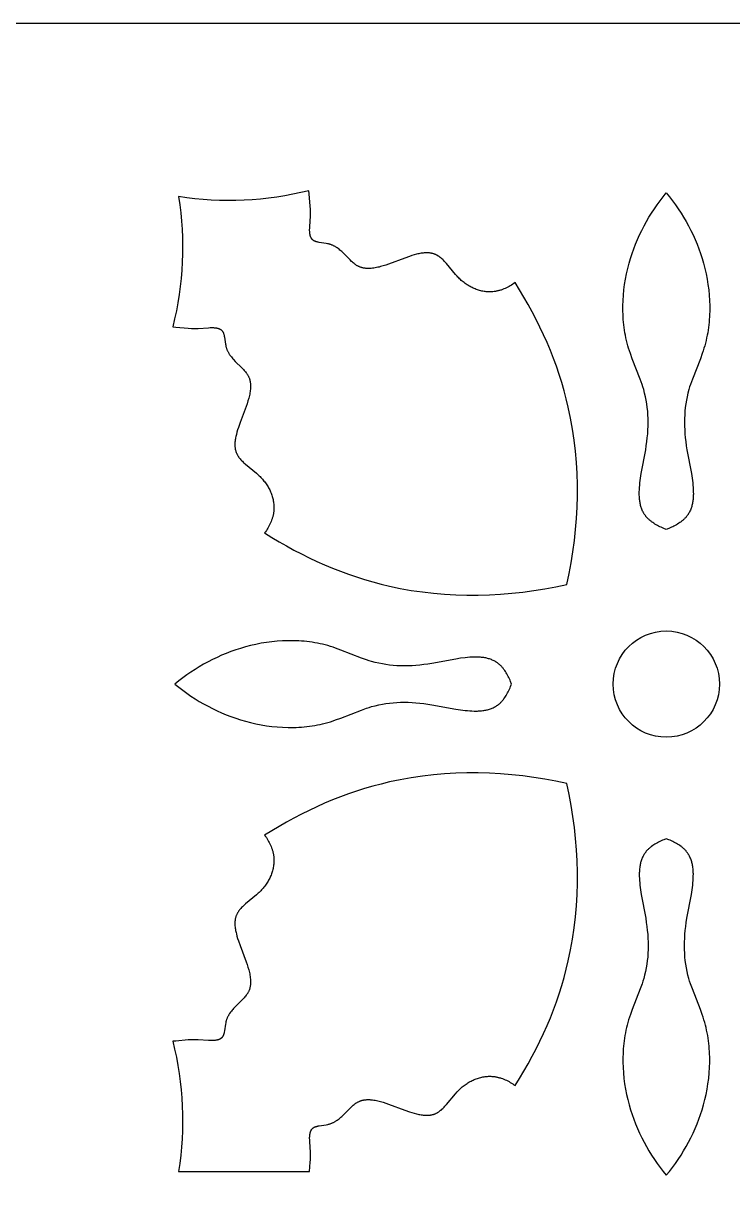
# Model space of a CAD drawing. Extents: x 198 to 1143, y 157 to 1987.
# Drawn here: x 908.8 to 1035.9, y 1776.6 to 1987.4 of the extents above; entities that cross this region are included whole.
import ezdxf

# ---------------------------------------------------------------- set-up
doc = ezdxf.new("R2010")
doc.units = 0
doc.layers.get('0').update_dxf_attribs({"linetype": 'CONTINUOUS'})

msp = doc.modelspace()

# ---------------------------------------------------------------- linework, layer by layer
for points in [[(197.57, 156.9), (1142.56, 156.9), (1142.56, 1987.4), (197.57, 1987.4)], [(1024.04, 1896.63), (1023.58, 1896.81), (1023.35, 1896.91), (1023.12, 1897.01), (1022.89, 1897.12), (1022.67, 1897.23), (1022.45, 1897.35), (1022.23, 1897.47), (1022.01, 1897.6), (1021.8, 1897.73), (1021.6, 1897.87), (1021.4, 1898.01), (1021.3, 1898.09), (1021.21, 1898.16), (1021.12, 1898.24), (1021.03, 1898.31), (1020.94, 1898.39), (1020.85, 1898.47), (1020.77, 1898.55), (1020.69, 1898.64), (1020.63, 1898.7), (1020.57, 1898.77), (1020.51, 1898.83), (1020.45, 1898.9), (1020.39, 1898.97), (1020.34, 1899.04), (1020.29, 1899.11), (1020.24, 1899.18), (1020.19, 1899.26), (1020.14, 1899.33), (1020.09, 1899.4), (1020.04, 1899.48), (1020, 1899.55), (1019.96, 1899.63), (1019.87, 1899.78), (1019.8, 1899.94), (1019.73, 1900.1), (1019.66, 1900.26), (1019.6, 1900.42), (1019.54, 1900.59), (1019.49, 1900.76), (1019.44, 1900.93), (1019.4, 1901.1), (1019.36, 1901.28), (1019.33, 1901.46), (1019.3, 1901.64), (1019.27, 1901.82), (1019.25, 1902.01), (1019.23, 1902.19), (1019.22, 1902.38), (1019.21, 1902.57), (1019.2, 1902.76), (1019.2, 1902.96), (1019.2, 1903.35), (1019.21, 1903.75), (1019.23, 1904.15), (1019.27, 1904.56), (1019.31, 1904.97), (1019.42, 1905.81), (1019.56, 1906.65), (1020.34, 1910.92), (1020.45, 1911.65), (1020.55, 1912.38), (1020.63, 1913.09), (1020.7, 1913.79), (1020.74, 1914.49), (1020.77, 1915.18), (1020.78, 1915.86), (1020.77, 1916.53), (1020.75, 1917.2), (1020.7, 1917.86), (1020.63, 1918.51), (1020.55, 1919.16), (1020.44, 1919.81), (1020.31, 1920.45), (1020.16, 1921.09), (1019.99, 1921.73), (1019.85, 1922.19), (1019.7, 1922.65), (1019.38, 1923.57), (1017.94, 1927.25), (1017.6, 1928.19), (1017.44, 1928.66), (1017.29, 1929.13), (1017.16, 1929.59), (1017.03, 1930.06), (1016.92, 1930.52), (1016.81, 1930.99), (1016.71, 1931.46), (1016.63, 1931.93), (1016.55, 1932.41), (1016.48, 1932.88), (1016.42, 1933.36), (1016.37, 1933.84), (1016.33, 1934.32), (1016.3, 1934.8), (1016.28, 1935.28), (1016.26, 1935.76), (1016.26, 1936.25), (1016.26, 1936.73), (1016.29, 1937.7), (1016.35, 1938.66), (1016.45, 1939.63), (1016.57, 1940.59), (1016.73, 1941.55), (1016.92, 1942.5), (1017.13, 1943.45), (1017.38, 1944.38), (1017.63, 1945.25), (1017.91, 1946.11), (1018.21, 1946.97), (1018.53, 1947.81), (1018.88, 1948.64), (1019.25, 1949.46), (1019.64, 1950.28), (1020.05, 1951.08), (1020.48, 1951.86), (1020.93, 1952.64), (1021.41, 1953.4), (1021.9, 1954.15), (1022.41, 1954.89), (1022.93, 1955.61), (1023.48, 1956.32), (1024.04, 1957.02), (1024.6, 1956.32), (1025.15, 1955.61), (1025.68, 1954.89), (1026.19, 1954.15), (1026.68, 1953.4), (1027.15, 1952.64), (1027.6, 1951.86), (1028.03, 1951.08), (1028.44, 1950.28), (1028.83, 1949.46), (1029.2, 1948.64), (1029.55, 1947.81), (1029.87, 1946.97), (1030.17, 1946.11), (1030.45, 1945.25), (1030.71, 1944.38), (1030.95, 1943.45), (1031.17, 1942.5), (1031.35, 1941.55), (1031.51, 1940.59), (1031.64, 1939.63), (1031.73, 1938.66), (1031.79, 1937.7), (1031.82, 1936.73), (1031.83, 1936.25), (1031.82, 1935.76), (1031.81, 1935.28), (1031.78, 1934.8), (1031.75, 1934.32), (1031.71, 1933.84), (1031.66, 1933.36), (1031.6, 1932.88), (1031.53, 1932.41), (1031.46, 1931.93), (1031.37, 1931.46), (1031.27, 1930.99), (1031.17, 1930.52), (1031.05, 1930.06), (1030.93, 1929.59), (1030.79, 1929.13), (1030.64, 1928.66), (1030.48, 1928.19), (1030.15, 1927.25), (1028.71, 1923.57), (1028.38, 1922.65), (1028.23, 1922.19), (1028.09, 1921.73), (1027.92, 1921.09), (1027.77, 1920.45), (1027.64, 1919.81), (1027.53, 1919.16), (1027.45, 1918.51), (1027.38, 1917.86), (1027.34, 1917.2), (1027.31, 1916.53), (1027.3, 1915.86), (1027.31, 1915.18), (1027.34, 1914.49), (1027.39, 1913.79), (1027.45, 1913.09), (1027.53, 1912.38), (1027.63, 1911.65), (1027.74, 1910.92), (1028.53, 1906.65), (1028.66, 1905.81), (1028.77, 1904.97), (1028.81, 1904.56), (1028.85, 1904.15), (1028.87, 1903.75), (1028.88, 1903.35), (1028.89, 1902.96), (1028.88, 1902.76), (1028.87, 1902.57), (1028.86, 1902.38), (1028.85, 1902.19), (1028.83, 1902.01), (1028.81, 1901.82), (1028.78, 1901.64), (1028.75, 1901.46), (1028.72, 1901.28), (1028.68, 1901.1), (1028.64, 1900.93), (1028.59, 1900.76), (1028.54, 1900.59), (1028.48, 1900.42), (1028.42, 1900.26), (1028.36, 1900.1), (1028.28, 1899.94), (1028.21, 1899.78), (1028.13, 1899.63), (1028.08, 1899.55), (1028.04, 1899.48), (1027.99, 1899.4), (1027.95, 1899.33), (1027.9, 1899.26), (1027.85, 1899.18), (1027.8, 1899.11), (1027.74, 1899.04), (1027.69, 1898.97), (1027.63, 1898.9), (1027.58, 1898.83), (1027.52, 1898.77), (1027.46, 1898.7), (1027.39, 1898.64), (1027.31, 1898.55), (1027.23, 1898.47), (1027.14, 1898.39), (1027.06, 1898.31), (1026.97, 1898.24), (1026.87, 1898.16), (1026.78, 1898.09), (1026.68, 1898.01), (1026.48, 1897.87), (1026.28, 1897.73), (1026.07, 1897.6), (1025.86, 1897.47), (1025.64, 1897.35), (1025.41, 1897.23), (1025.19, 1897.12), (1024.96, 1897.01), (1024.73, 1896.91), (1024.5, 1896.81)], [(996.3, 1868.89), (996.12, 1869.35), (996.02, 1869.58), (995.92, 1869.81), (995.81, 1870.04), (995.7, 1870.26), (995.58, 1870.48), (995.46, 1870.7), (995.33, 1870.92), (995.2, 1871.13), (995.06, 1871.33), (994.92, 1871.53), (994.85, 1871.63), (994.77, 1871.72), (994.69, 1871.81), (994.62, 1871.9), (994.54, 1871.99), (994.46, 1872.08), (994.38, 1872.16), (994.3, 1872.24), (994.23, 1872.3), (994.16, 1872.36), (994.1, 1872.42), (994.03, 1872.48), (993.96, 1872.54), (993.89, 1872.59), (993.82, 1872.64), (993.75, 1872.7), (993.67, 1872.75), (993.6, 1872.79), (993.53, 1872.84), (993.45, 1872.89), (993.38, 1872.93), (993.3, 1872.97), (993.15, 1873.06), (992.99, 1873.13), (992.83, 1873.2), (992.67, 1873.27), (992.51, 1873.33), (992.34, 1873.39), (992.17, 1873.44), (992, 1873.49), (991.83, 1873.53), (991.65, 1873.57), (991.47, 1873.6), (991.29, 1873.63), (991.11, 1873.66), (990.92, 1873.68), (990.74, 1873.7), (990.55, 1873.71), (990.36, 1873.72), (990.17, 1873.73), (989.97, 1873.73), (989.58, 1873.73), (989.18, 1873.72), (988.78, 1873.7), (988.37, 1873.66), (987.96, 1873.62), (987.12, 1873.51), (986.28, 1873.37), (982.01, 1872.59), (981.28, 1872.48), (980.56, 1872.38), (979.84, 1872.3), (979.14, 1872.24), (978.44, 1872.19), (977.76, 1872.16), (977.07, 1872.15), (976.4, 1872.16), (975.73, 1872.18), (975.07, 1872.23), (974.42, 1872.3), (973.77, 1872.38), (973.12, 1872.49), (972.48, 1872.62), (971.84, 1872.77), (971.2, 1872.94), (970.74, 1873.08), (970.28, 1873.23), (969.36, 1873.55), (965.68, 1874.99), (964.74, 1875.33), (964.27, 1875.49), (963.8, 1875.64), (963.34, 1875.78), (962.87, 1875.9), (962.41, 1876.02), (961.94, 1876.12), (961.47, 1876.22), (961, 1876.3), (960.52, 1876.38), (960.05, 1876.45), (959.57, 1876.51), (959.09, 1876.56), (958.61, 1876.6), (958.13, 1876.63), (957.65, 1876.65), (957.17, 1876.67), (956.68, 1876.67), (956.2, 1876.67), (955.23, 1876.64), (954.27, 1876.58), (953.3, 1876.48), (952.34, 1876.36), (951.38, 1876.2), (950.43, 1876.01), (949.49, 1875.8), (948.55, 1875.55), (947.68, 1875.3), (946.82, 1875.02), (945.96, 1874.72), (945.12, 1874.4), (944.29, 1874.05), (943.47, 1873.68), (942.66, 1873.29), (941.85, 1872.88), (941.07, 1872.45), (940.29, 1872), (939.53, 1871.52), (938.78, 1871.03), (938.04, 1870.52), (937.32, 1870), (936.61, 1869.45), (935.91, 1868.89), (936.61, 1868.33), (937.32, 1867.78), (938.04, 1867.25), (938.78, 1866.74), (939.53, 1866.25), (940.29, 1865.78), (941.07, 1865.33), (941.85, 1864.9), (942.66, 1864.49), (943.47, 1864.1), (944.29, 1863.73), (945.12, 1863.38), (945.96, 1863.06), (946.82, 1862.76), (947.68, 1862.48), (948.55, 1862.23), (949.49, 1861.98), (950.43, 1861.76), (951.38, 1861.58), (952.34, 1861.42), (953.3, 1861.29), (954.27, 1861.2), (955.23, 1861.14), (956.2, 1861.11), (956.68, 1861.1), (957.17, 1861.11), (957.65, 1861.12), (958.13, 1861.15), (958.61, 1861.18), (959.09, 1861.22), (959.57, 1861.27), (960.05, 1861.33), (960.52, 1861.4), (961, 1861.48), (961.47, 1861.56), (961.94, 1861.66), (962.41, 1861.76), (962.87, 1861.88), (963.34, 1862), (963.8, 1862.14), (964.27, 1862.29), (964.74, 1862.45), (965.68, 1862.78), (969.36, 1864.23), (970.28, 1864.55), (970.74, 1864.7), (971.2, 1864.84), (971.84, 1865.01), (972.48, 1865.16), (973.12, 1865.29), (973.77, 1865.4), (974.42, 1865.48), (975.07, 1865.55), (975.73, 1865.59), (976.4, 1865.62), (977.07, 1865.63), (977.76, 1865.62), (978.44, 1865.59), (979.14, 1865.54), (979.84, 1865.48), (980.56, 1865.4), (981.28, 1865.3), (982.01, 1865.19), (986.28, 1864.4), (987.12, 1864.27), (987.96, 1864.16), (988.37, 1864.12), (988.78, 1864.08), (989.18, 1864.06), (989.58, 1864.05), (989.97, 1864.04), (990.17, 1864.05), (990.36, 1864.06), (990.55, 1864.07), (990.74, 1864.08), (990.92, 1864.1), (991.11, 1864.12), (991.29, 1864.15), (991.47, 1864.18), (991.65, 1864.21), (991.83, 1864.25), (992, 1864.29), (992.17, 1864.34), (992.34, 1864.39), (992.51, 1864.45), (992.67, 1864.51), (992.83, 1864.57), (992.99, 1864.65), (993.15, 1864.72), (993.3, 1864.8), (993.38, 1864.85), (993.45, 1864.89), (993.53, 1864.94), (993.6, 1864.98), (993.67, 1865.03), (993.75, 1865.08), (993.82, 1865.13), (993.89, 1865.19), (993.96, 1865.24), (994.03, 1865.3), (994.1, 1865.36), (994.16, 1865.41), (994.23, 1865.47), (994.3, 1865.54), (994.38, 1865.62), (994.46, 1865.7), (994.54, 1865.79), (994.62, 1865.87), (994.69, 1865.97), (994.77, 1866.06), (994.85, 1866.15), (994.92, 1866.25), (995.06, 1866.45), (995.2, 1866.65), (995.33, 1866.86), (995.46, 1867.07), (995.58, 1867.29), (995.7, 1867.52), (995.81, 1867.74), (995.92, 1867.97), (996.02, 1868.2), (996.12, 1868.43)], [(1024.04, 1841.15), (1023.58, 1840.97), (1023.35, 1840.87), (1023.12, 1840.77), (1022.89, 1840.66), (1022.67, 1840.55), (1022.45, 1840.43), (1022.23, 1840.31), (1022.01, 1840.18), (1021.8, 1840.05), (1021.6, 1839.91), (1021.4, 1839.77), (1021.3, 1839.69), (1021.21, 1839.62), (1021.12, 1839.54), (1021.03, 1839.47), (1020.94, 1839.39), (1020.85, 1839.31), (1020.77, 1839.23), (1020.69, 1839.14), (1020.63, 1839.08), (1020.57, 1839.01), (1020.51, 1838.94), (1020.45, 1838.88), (1020.39, 1838.81), (1020.34, 1838.74), (1020.29, 1838.67), (1020.24, 1838.59), (1020.19, 1838.52), (1020.14, 1838.45), (1020.09, 1838.38), (1020.04, 1838.3), (1020, 1838.23), (1019.96, 1838.15), (1019.87, 1838), (1019.8, 1837.84), (1019.73, 1837.68), (1019.66, 1837.52), (1019.6, 1837.36), (1019.54, 1837.19), (1019.49, 1837.02), (1019.44, 1836.85), (1019.4, 1836.67), (1019.36, 1836.5), (1019.33, 1836.32), (1019.3, 1836.14), (1019.27, 1835.96), (1019.25, 1835.77), (1019.23, 1835.59), (1019.22, 1835.4), (1019.21, 1835.21), (1019.2, 1835.02), (1019.2, 1834.82), (1019.2, 1834.43), (1019.21, 1834.03), (1019.23, 1833.63), (1019.27, 1833.22), (1019.31, 1832.81), (1019.42, 1831.97), (1019.56, 1831.12), (1020.34, 1826.86), (1020.45, 1826.13), (1020.55, 1825.4), (1020.63, 1824.69), (1020.7, 1823.99), (1020.74, 1823.29), (1020.77, 1822.6), (1020.78, 1821.92), (1020.77, 1821.25), (1020.75, 1820.58), (1020.7, 1819.92), (1020.63, 1819.27), (1020.55, 1818.61), (1020.44, 1817.97), (1020.31, 1817.33), (1020.16, 1816.69), (1019.99, 1816.05), (1019.85, 1815.59), (1019.7, 1815.13), (1019.38, 1814.21), (1017.94, 1810.52), (1017.6, 1809.59), (1017.44, 1809.12), (1017.29, 1808.65), (1017.16, 1808.18), (1017.03, 1807.72), (1016.92, 1807.26), (1016.81, 1806.79), (1016.71, 1806.32), (1016.63, 1805.84), (1016.55, 1805.37), (1016.48, 1804.89), (1016.42, 1804.42), (1016.37, 1803.94), (1016.33, 1803.46), (1016.3, 1802.98), (1016.28, 1802.5), (1016.26, 1802.02), (1016.26, 1801.53), (1016.26, 1801.05), (1016.29, 1800.08), (1016.35, 1799.12), (1016.45, 1798.15), (1016.57, 1797.19), (1016.73, 1796.23), (1016.92, 1795.28), (1017.13, 1794.33), (1017.38, 1793.4), (1017.63, 1792.53), (1017.91, 1791.66), (1018.21, 1790.81), (1018.53, 1789.97), (1018.88, 1789.14), (1019.25, 1788.31), (1019.64, 1787.5), (1020.05, 1786.7), (1020.48, 1785.91), (1020.93, 1785.14), (1021.41, 1784.37), (1021.9, 1783.62), (1022.41, 1782.89), (1022.93, 1782.16), (1023.48, 1781.45), (1024.04, 1780.76), (1024.6, 1781.45), (1025.15, 1782.16), (1025.68, 1782.89), (1026.19, 1783.62), (1026.68, 1784.37), (1027.15, 1785.14), (1027.6, 1785.91), (1028.03, 1786.7), (1028.44, 1787.5), (1028.83, 1788.31), (1029.2, 1789.14), (1029.55, 1789.97), (1029.87, 1790.81), (1030.17, 1791.66), (1030.45, 1792.53), (1030.71, 1793.4), (1030.95, 1794.33), (1031.17, 1795.28), (1031.35, 1796.23), (1031.51, 1797.19), (1031.64, 1798.15), (1031.73, 1799.12), (1031.79, 1800.08), (1031.82, 1801.05), (1031.83, 1801.53), (1031.82, 1802.02), (1031.81, 1802.5), (1031.78, 1802.98), (1031.75, 1803.46), (1031.71, 1803.94), (1031.66, 1804.42), (1031.6, 1804.89), (1031.53, 1805.37), (1031.46, 1805.84), (1031.37, 1806.32), (1031.27, 1806.79), (1031.17, 1807.26), (1031.05, 1807.72), (1030.93, 1808.18), (1030.79, 1808.65), (1030.64, 1809.12), (1030.48, 1809.59), (1030.15, 1810.52), (1028.71, 1814.21), (1028.38, 1815.13), (1028.23, 1815.59), (1028.09, 1816.05), (1027.92, 1816.69), (1027.77, 1817.33), (1027.64, 1817.97), (1027.53, 1818.61), (1027.45, 1819.27), (1027.38, 1819.92), (1027.34, 1820.58), (1027.31, 1821.25), (1027.3, 1821.92), (1027.31, 1822.6), (1027.34, 1823.29), (1027.39, 1823.99), (1027.45, 1824.69), (1027.53, 1825.4), (1027.63, 1826.13), (1027.74, 1826.86), (1028.53, 1831.12), (1028.66, 1831.97), (1028.77, 1832.81), (1028.81, 1833.22), (1028.85, 1833.63), (1028.87, 1834.03), (1028.88, 1834.43), (1028.89, 1834.82), (1028.88, 1835.02), (1028.87, 1835.21), (1028.86, 1835.4), (1028.85, 1835.59), (1028.83, 1835.77), (1028.81, 1835.96), (1028.78, 1836.14), (1028.75, 1836.32), (1028.72, 1836.5), (1028.68, 1836.67), (1028.64, 1836.85), (1028.59, 1837.02), (1028.54, 1837.19), (1028.48, 1837.36), (1028.42, 1837.52), (1028.36, 1837.68), (1028.28, 1837.84), (1028.21, 1838), (1028.13, 1838.15), (1028.08, 1838.23), (1028.04, 1838.3), (1027.99, 1838.38), (1027.95, 1838.45), (1027.9, 1838.52), (1027.85, 1838.59), (1027.8, 1838.67), (1027.74, 1838.74), (1027.69, 1838.81), (1027.63, 1838.88), (1027.58, 1838.94), (1027.52, 1839.01), (1027.46, 1839.08), (1027.39, 1839.14), (1027.31, 1839.23), (1027.23, 1839.31), (1027.14, 1839.39), (1027.06, 1839.47), (1026.97, 1839.54), (1026.87, 1839.62), (1026.78, 1839.69), (1026.68, 1839.77), (1026.48, 1839.91), (1026.28, 1840.05), (1026.07, 1840.18), (1025.86, 1840.31), (1025.64, 1840.43), (1025.41, 1840.55), (1025.19, 1840.66), (1024.96, 1840.77), (1024.73, 1840.87), (1024.5, 1840.97)]]:
    msp.add_lwpolyline(points, close=True)
for points in [[(936.58, 1956.35, -0.099967), (935.53, 1932.97), (936.09, 1932.94), (938.29, 1932.74), (938.86, 1932.71), (939.15, 1932.7), (939.45, 1932.69), (939.76, 1932.69), (940.07, 1932.7), (941.95, 1932.83), (942.25, 1932.85), (942.55, 1932.85), (942.7, 1932.85), (942.84, 1932.84), (942.98, 1932.83), (943.11, 1932.82), (943.25, 1932.8), (943.31, 1932.79), (943.37, 1932.78), (943.44, 1932.77), (943.5, 1932.76), (943.56, 1932.74), (943.62, 1932.73), (943.67, 1932.71), (943.73, 1932.69), (943.79, 1932.67), (943.84, 1932.65), (943.89, 1932.63), (943.94, 1932.6), (943.97, 1932.59), (943.99, 1932.58), (944.02, 1932.56), (944.04, 1932.55), (944.07, 1932.54), (944.09, 1932.52), (944.11, 1932.51), (944.14, 1932.49), (944.16, 1932.48), (944.18, 1932.46), (944.2, 1932.44), (944.22, 1932.43), (944.24, 1932.41), (944.26, 1932.39), (944.28, 1932.37), (944.3, 1932.35), (944.32, 1932.33), (944.34, 1932.31), (944.36, 1932.29), (944.37, 1932.27), (944.4, 1932.24), (944.42, 1932.21), (944.44, 1932.18), (944.47, 1932.14), (944.49, 1932.11), (944.51, 1932.08), (944.53, 1932.04), (944.55, 1932), (944.56, 1931.97), (944.58, 1931.93), (944.6, 1931.89), (944.61, 1931.85), (944.63, 1931.81), (944.64, 1931.77), (944.67, 1931.68), (944.7, 1931.59), (944.72, 1931.5), (944.74, 1931.41), (944.76, 1931.32), (944.8, 1931.13), (944.99, 1929.88), (945.03, 1929.67), (945.05, 1929.57), (945.07, 1929.46), (945.1, 1929.36), (945.13, 1929.26), (945.16, 1929.16), (945.19, 1929.05), (945.23, 1928.95), (945.27, 1928.85), (945.31, 1928.75), (945.36, 1928.66), (945.4, 1928.56), (945.45, 1928.47), (945.5, 1928.37), (945.56, 1928.28), (945.61, 1928.19), (945.67, 1928.1), (945.72, 1928.01), (945.78, 1927.92), (945.91, 1927.75), (946.04, 1927.58), (946.17, 1927.42), (946.31, 1927.26), (946.45, 1927.1), (946.74, 1926.79), (947.94, 1925.61), (948.22, 1925.32), (948.35, 1925.17), (948.48, 1925.02), (948.6, 1924.88), (948.72, 1924.72), (948.77, 1924.65), (948.83, 1924.57), (948.88, 1924.49), (948.93, 1924.42), (948.98, 1924.34), (949.02, 1924.26), (949.07, 1924.18), (949.11, 1924.1), (949.15, 1924), (949.19, 1923.91), (949.23, 1923.81), (949.27, 1923.71), (949.3, 1923.62), (949.33, 1923.52), (949.36, 1923.42), (949.38, 1923.32), (949.4, 1923.21), (949.42, 1923.11), (949.44, 1923.01), (949.45, 1922.9), (949.47, 1922.8), (949.47, 1922.69), (949.48, 1922.58), (949.49, 1922.48), (949.49, 1922.37), (949.49, 1922.26), (949.48, 1922.15), (949.48, 1922.04), (949.47, 1921.92), (949.46, 1921.81), (949.44, 1921.58), (949.41, 1921.36), (949.37, 1921.12), (949.33, 1920.89), (949.28, 1920.65), (949.22, 1920.41), (949.15, 1920.17), (949.01, 1919.69), (948.86, 1919.19), (948.68, 1918.7), (947.6, 1915.81), (947.3, 1914.95), (947.16, 1914.52), (947.04, 1914.1), (946.93, 1913.69), (946.88, 1913.48), (946.84, 1913.28), (946.8, 1913.08), (946.76, 1912.88), (946.73, 1912.68), (946.71, 1912.48), (946.69, 1912.29), (946.68, 1912.1), (946.67, 1911.91), (946.67, 1911.81), (946.68, 1911.72), (946.68, 1911.63), (946.68, 1911.53), (946.69, 1911.44), (946.7, 1911.35), (946.71, 1911.26), (946.72, 1911.17), (946.74, 1911.09), (946.75, 1911), (946.77, 1910.91), (946.79, 1910.83), (946.81, 1910.74), (946.84, 1910.66), (946.86, 1910.57), (946.89, 1910.49), (946.92, 1910.41), (946.96, 1910.33), (946.99, 1910.25), (947.03, 1910.17), (947.07, 1910.09), (947.11, 1910.01), (947.15, 1909.94), (947.2, 1909.86), (947.24, 1909.78), (947.29, 1909.71), (947.34, 1909.64), (947.4, 1909.56), (947.45, 1909.49), (947.51, 1909.42), (947.62, 1909.27), (947.75, 1909.13), (947.88, 1908.99), (948.01, 1908.86), (948.15, 1908.72), (948.29, 1908.59), (948.59, 1908.32), (950.54, 1906.7), (950.86, 1906.41), (951.02, 1906.27), (951.18, 1906.12), (951.33, 1905.96), (951.47, 1905.81), (951.62, 1905.65), (951.76, 1905.49), (951.89, 1905.32), (952.02, 1905.15), (952.15, 1904.98), (952.27, 1904.81), (952.39, 1904.64), (952.5, 1904.46), (952.61, 1904.28), (952.71, 1904.09), (952.81, 1903.91), (952.91, 1903.72), (953, 1903.54), (953.08, 1903.35), (953.16, 1903.15), (953.23, 1902.96), (953.3, 1902.77), (953.36, 1902.57), (953.42, 1902.38), (953.47, 1902.18), (953.52, 1901.98), (953.56, 1901.78), (953.59, 1901.58), (953.62, 1901.38), (953.64, 1901.18), (953.66, 1900.98), (953.67, 1900.78), (953.67, 1900.58), (953.67, 1900.38), (953.66, 1900.18), (953.65, 1899.98), (953.63, 1899.78), (953.61, 1899.66), (953.59, 1899.53), (953.57, 1899.4), (953.54, 1899.28), (953.51, 1899.15), (953.48, 1899.03), (953.45, 1898.9), (953.42, 1898.78), (953.38, 1898.65), (953.34, 1898.53), (953.26, 1898.28), (953.16, 1898.04), (953.06, 1897.8), (952.95, 1897.57), (952.84, 1897.33), (952.71, 1897.1), (952.58, 1896.88), (952.45, 1896.66), (952.31, 1896.44), (952.16, 1896.23), (952.01, 1896.02), (953.3, 1895.21), (954.61, 1894.43), (955.93, 1893.67), (957.27, 1892.93), (958.62, 1892.23), (959.99, 1891.55), (961.37, 1890.9), (962.77, 1890.28), (964.18, 1889.69), (965.6, 1889.12), (967.03, 1888.6), (968.48, 1888.1), (969.94, 1887.64), (971.41, 1887.21), (972.88, 1886.82), (974.37, 1886.46), (976.33, 1886.05), (978.3, 1885.7), (980.29, 1885.41), (982.28, 1885.18), (984.28, 1885.01), (986.29, 1884.89), (988.29, 1884.84), (990.3, 1884.84), (992.31, 1884.89), (994.32, 1885), (996.32, 1885.17), (998.31, 1885.38), (1000.3, 1885.65), (1002.27, 1885.97), (1004.24, 1886.33), (1006.18, 1886.75), (1006.6, 1888.7), (1006.96, 1890.66), (1007.28, 1892.63), (1007.55, 1894.62), (1007.76, 1896.61), (1007.93, 1898.61), (1008.04, 1900.62), (1008.09, 1902.63), (1008.09, 1904.64), (1008.04, 1906.65), (1007.93, 1908.65), (1007.75, 1910.65), (1007.52, 1912.64), (1007.23, 1914.63), (1006.88, 1916.6), (1006.47, 1918.56), (1006.11, 1920.05), (1005.72, 1921.52), (1005.29, 1922.99), (1004.83, 1924.45), (1004.33, 1925.9), (1003.81, 1927.33), (1003.25, 1928.75), (1002.65, 1930.16), (1002.03, 1931.56), (1001.38, 1932.94), (1000.7, 1934.31), (1000, 1935.67), (999.26, 1937), (998.5, 1938.33), (997.72, 1939.63), (996.91, 1940.92), (996.7, 1940.77), (996.49, 1940.62), (996.27, 1940.48), (996.05, 1940.35), (995.83, 1940.22), (995.6, 1940.09), (995.36, 1939.98), (995.13, 1939.87), (994.89, 1939.77), (994.65, 1939.67), (994.4, 1939.59), (994.28, 1939.55), (994.15, 1939.51), (994.03, 1939.48), (993.9, 1939.45), (993.78, 1939.42), (993.65, 1939.39), (993.53, 1939.36), (993.4, 1939.34), (993.27, 1939.32), (993.15, 1939.31), (992.95, 1939.28), (992.75, 1939.27), (992.55, 1939.26), (992.35, 1939.26), (992.15, 1939.26), (991.95, 1939.27), (991.75, 1939.29), (991.55, 1939.31), (991.35, 1939.34), (991.15, 1939.37), (990.95, 1939.41), (990.75, 1939.46), (990.55, 1939.51), (990.36, 1939.57), (990.16, 1939.63), (989.97, 1939.7), (989.78, 1939.77), (989.58, 1939.85), (989.39, 1939.94), (989.21, 1940.02), (989.02, 1940.12), (988.84, 1940.22), (988.65, 1940.32), (988.47, 1940.43), (988.3, 1940.54), (988.12, 1940.66), (987.95, 1940.78), (987.78, 1940.91), (987.61, 1941.04), (987.44, 1941.17), (987.28, 1941.31), (987.12, 1941.46), (986.97, 1941.6), (986.81, 1941.76), (986.66, 1941.91), (986.52, 1942.07), (986.23, 1942.39), (984.61, 1944.34), (984.34, 1944.64), (984.21, 1944.78), (984.07, 1944.92), (983.94, 1945.05), (983.8, 1945.18), (983.66, 1945.31), (983.51, 1945.42), (983.44, 1945.48), (983.37, 1945.53), (983.29, 1945.59), (983.22, 1945.64), (983.15, 1945.69), (983.07, 1945.73), (983, 1945.78), (982.92, 1945.82), (982.84, 1945.86), (982.76, 1945.9), (982.68, 1945.94), (982.6, 1945.97), (982.52, 1946.01), (982.44, 1946.04), (982.36, 1946.07), (982.27, 1946.09), (982.19, 1946.12), (982.1, 1946.14), (982.02, 1946.16), (981.93, 1946.18), (981.84, 1946.19), (981.76, 1946.21), (981.67, 1946.22), (981.58, 1946.23), (981.49, 1946.24), (981.4, 1946.25), (981.3, 1946.25), (981.21, 1946.25), (981.12, 1946.26), (981.02, 1946.26), (980.84, 1946.25), (980.64, 1946.24), (980.45, 1946.22), (980.25, 1946.2), (980.06, 1946.17), (979.85, 1946.13), (979.65, 1946.09), (979.45, 1946.05), (979.24, 1946), (978.83, 1945.89), (978.41, 1945.77), (977.98, 1945.63), (977.12, 1945.33), (974.23, 1944.25), (973.74, 1944.07), (973.24, 1943.92), (972.76, 1943.78), (972.52, 1943.71), (972.28, 1943.66), (972.04, 1943.6), (971.81, 1943.56), (971.58, 1943.52), (971.35, 1943.49), (971.12, 1943.47), (971.01, 1943.46), (970.89, 1943.45), (970.78, 1943.45), (970.67, 1943.44), (970.56, 1943.44), (970.46, 1943.44), (970.35, 1943.45), (970.24, 1943.46), (970.13, 1943.46), (970.03, 1943.48), (969.92, 1943.49), (969.82, 1943.51), (969.72, 1943.53), (969.61, 1943.55), (969.51, 1943.57), (969.41, 1943.6), (969.31, 1943.63), (969.22, 1943.66), (969.12, 1943.7), (969.02, 1943.74), (968.93, 1943.78), (968.83, 1943.82), (968.75, 1943.86), (968.67, 1943.91), (968.59, 1943.95), (968.51, 1944), (968.44, 1944.05), (968.36, 1944.1), (968.28, 1944.16), (968.21, 1944.21), (968.06, 1944.33), (967.91, 1944.45), (967.76, 1944.58), (967.61, 1944.71), (967.32, 1944.99), (966.14, 1946.19), (965.83, 1946.48), (965.67, 1946.62), (965.51, 1946.76), (965.35, 1946.89), (965.18, 1947.02), (965.01, 1947.15), (964.92, 1947.21), (964.83, 1947.26), (964.74, 1947.32), (964.65, 1947.37), (964.56, 1947.43), (964.46, 1947.48), (964.37, 1947.53), (964.27, 1947.57), (964.18, 1947.62), (964.08, 1947.66), (963.98, 1947.7), (963.88, 1947.74), (963.77, 1947.77), (963.67, 1947.8), (963.57, 1947.83), (963.47, 1947.86), (963.36, 1947.88), (963.26, 1947.9), (963.05, 1947.94), (961.8, 1948.13), (961.61, 1948.17), (961.52, 1948.19), (961.43, 1948.21), (961.34, 1948.23), (961.25, 1948.26), (961.16, 1948.29), (961.12, 1948.3), (961.08, 1948.32), (961.04, 1948.33), (961, 1948.35), (960.97, 1948.37), (960.93, 1948.38), (960.89, 1948.4), (960.85, 1948.42), (960.82, 1948.44), (960.79, 1948.46), (960.75, 1948.49), (960.72, 1948.51), (960.69, 1948.53), (960.66, 1948.56), (960.64, 1948.57), (960.62, 1948.59), (960.6, 1948.61), (960.58, 1948.63), (960.56, 1948.65), (960.54, 1948.67), (960.52, 1948.69), (960.51, 1948.71), (960.49, 1948.73), (960.47, 1948.75), (960.46, 1948.77), (960.44, 1948.8), (960.42, 1948.82), (960.41, 1948.84), (960.39, 1948.86), (960.38, 1948.89), (960.37, 1948.91), (960.35, 1948.94), (960.34, 1948.96), (960.33, 1948.99), (960.3, 1949.04), (960.28, 1949.09), (960.26, 1949.14), (960.24, 1949.2), (960.22, 1949.26), (960.2, 1949.31), (960.19, 1949.37), (960.17, 1949.43), (960.16, 1949.49), (960.15, 1949.56), (960.14, 1949.62), (960.13, 1949.69), (960.11, 1949.82), (960.1, 1949.95), (960.09, 1950.09), (960.08, 1950.23), (960.08, 1950.38), (960.09, 1950.68), (960.1, 1950.98), (960.23, 1952.86), (960.24, 1953.17), (960.24, 1953.48), (960.23, 1953.78), (960.22, 1954.07), (960.19, 1954.64), (959.99, 1956.84), (959.96, 1957.4, -0.099967)], [(996.91, 1796.86), (997.72, 1798.15), (998.5, 1799.45), (999.26, 1800.78), (1000, 1802.11), (1000.7, 1803.47), (1001.38, 1804.84), (1002.03, 1806.22), (1002.65, 1807.61), (1003.25, 1809.02), (1003.81, 1810.45), (1004.33, 1811.88), (1004.83, 1813.33), (1005.29, 1814.79), (1005.72, 1816.25), (1006.11, 1817.73), (1006.47, 1819.22), (1006.88, 1821.18), (1007.23, 1823.15), (1007.52, 1825.14), (1007.75, 1827.13), (1007.93, 1829.13), (1008.04, 1831.13), (1008.09, 1833.14), (1008.09, 1835.15), (1008.04, 1837.16), (1007.93, 1839.17), (1007.76, 1841.17), (1007.55, 1843.16), (1007.28, 1845.15), (1006.96, 1847.12), (1006.6, 1849.08), (1006.18, 1851.03), (1004.24, 1851.45), (1002.27, 1851.81), (1000.3, 1852.13), (998.31, 1852.4), (996.32, 1852.61), (994.32, 1852.78), (992.31, 1852.89), (990.3, 1852.94), (988.29, 1852.94), (986.29, 1852.89), (984.28, 1852.77), (982.28, 1852.6), (980.29, 1852.37), (978.3, 1852.08), (976.33, 1851.73), (974.37, 1851.32), (972.88, 1850.96), (971.41, 1850.57), (969.94, 1850.14), (968.48, 1849.68), (967.03, 1849.18), (965.6, 1848.65), (964.18, 1848.09), (962.77, 1847.5), (961.37, 1846.88), (959.99, 1846.23), (958.62, 1845.55), (957.27, 1844.85), (955.93, 1844.11), (954.61, 1843.35), (953.3, 1842.57), (952.01, 1841.76), (952.16, 1841.55), (952.31, 1841.34), (952.45, 1841.12), (952.58, 1840.9), (952.71, 1840.67), (952.84, 1840.45), (952.95, 1840.21), (953.06, 1839.98), (953.16, 1839.74), (953.26, 1839.49), (953.34, 1839.25), (953.38, 1839.13), (953.42, 1839), (953.45, 1838.88), (953.48, 1838.75), (953.51, 1838.63), (953.54, 1838.5), (953.57, 1838.37), (953.59, 1838.25), (953.61, 1838.12), (953.63, 1837.99), (953.65, 1837.8), (953.66, 1837.6), (953.67, 1837.4), (953.67, 1837.2), (953.67, 1837), (953.66, 1836.8), (953.64, 1836.6), (953.62, 1836.4), (953.59, 1836.2), (953.56, 1836), (953.52, 1835.8), (953.47, 1835.6), (953.42, 1835.4), (953.36, 1835.21), (953.3, 1835.01), (953.23, 1834.82), (953.16, 1834.62), (953.08, 1834.43), (953, 1834.24), (952.91, 1834.05), (952.81, 1833.87), (952.71, 1833.68), (952.61, 1833.5), (952.5, 1833.32), (952.39, 1833.14), (952.27, 1832.97), (952.15, 1832.79), (952.02, 1832.62), (951.89, 1832.46), (951.76, 1832.29), (951.62, 1832.13), (951.47, 1831.97), (951.33, 1831.81), (951.18, 1831.66), (951.02, 1831.51), (950.86, 1831.37), (950.54, 1831.08), (948.59, 1829.46), (948.29, 1829.19), (948.15, 1829.06), (948.01, 1828.92), (947.88, 1828.78), (947.75, 1828.64), (947.62, 1828.5), (947.51, 1828.36), (947.45, 1828.29), (947.4, 1828.22), (947.34, 1828.14), (947.29, 1828.07), (947.24, 1827.99), (947.2, 1827.92), (947.15, 1827.84), (947.11, 1827.77), (947.07, 1827.69), (947.03, 1827.61), (946.99, 1827.53), (946.96, 1827.45), (946.92, 1827.37), (946.89, 1827.29), (946.86, 1827.21), (946.84, 1827.12), (946.81, 1827.04), (946.79, 1826.95), (946.77, 1826.87), (946.75, 1826.78), (946.74, 1826.69), (946.72, 1826.6), (946.71, 1826.52), (946.7, 1826.43), (946.69, 1826.33), (946.68, 1826.24), (946.68, 1826.15), (946.68, 1826.06), (946.67, 1825.97), (946.67, 1825.87), (946.68, 1825.68), (946.69, 1825.49), (946.71, 1825.3), (946.73, 1825.1), (946.76, 1824.9), (946.8, 1824.7), (946.84, 1824.5), (946.88, 1824.3), (946.93, 1824.09), (947.04, 1823.68), (947.16, 1823.26), (947.3, 1822.83), (947.6, 1821.97), (948.68, 1819.08), (948.86, 1818.58), (949.01, 1818.09), (949.15, 1817.61), (949.22, 1817.36), (949.28, 1817.13), (949.33, 1816.89), (949.37, 1816.66), (949.41, 1816.42), (949.44, 1816.19), (949.46, 1815.97), (949.47, 1815.85), (949.48, 1815.74), (949.48, 1815.63), (949.49, 1815.52), (949.49, 1815.41), (949.49, 1815.3), (949.48, 1815.2), (949.47, 1815.09), (949.47, 1814.98), (949.45, 1814.88), (949.44, 1814.77), (949.42, 1814.67), (949.4, 1814.57), (949.38, 1814.46), (949.36, 1814.36), (949.33, 1814.26), (949.3, 1814.16), (949.27, 1814.06), (949.23, 1813.97), (949.19, 1813.87), (949.15, 1813.78), (949.11, 1813.68), (949.07, 1813.6), (949.02, 1813.52), (948.98, 1813.44), (948.93, 1813.36), (948.88, 1813.29), (948.83, 1813.21), (948.77, 1813.13), (948.72, 1813.05), (948.6, 1812.9), (948.48, 1812.75), (948.35, 1812.61), (948.22, 1812.46), (947.94, 1812.17), (946.74, 1810.99), (946.45, 1810.68), (946.31, 1810.52), (946.17, 1810.36), (946.04, 1810.19), (945.91, 1810.03), (945.78, 1809.85), (945.72, 1809.77), (945.67, 1809.68), (945.61, 1809.59), (945.56, 1809.5), (945.5, 1809.41), (945.45, 1809.31), (945.4, 1809.22), (945.36, 1809.12), (945.31, 1809.02), (945.27, 1808.93), (945.23, 1808.83), (945.19, 1808.73), (945.16, 1808.62), (945.13, 1808.52), (945.1, 1808.42), (945.07, 1808.32), (945.05, 1808.21), (945.03, 1808.11), (944.99, 1807.9), (944.8, 1806.65), (944.76, 1806.46), (944.74, 1806.37), (944.72, 1806.27), (944.7, 1806.18), (944.67, 1806.1), (944.64, 1806.01), (944.63, 1805.97), (944.61, 1805.93), (944.6, 1805.89), (944.58, 1805.85), (944.56, 1805.81), (944.55, 1805.78), (944.53, 1805.74), (944.51, 1805.7), (944.49, 1805.67), (944.47, 1805.63), (944.44, 1805.6), (944.42, 1805.57), (944.4, 1805.54), (944.37, 1805.51), (944.36, 1805.49), (944.34, 1805.47), (944.32, 1805.45), (944.3, 1805.43), (944.28, 1805.41), (944.26, 1805.39), (944.24, 1805.37), (944.22, 1805.35), (944.2, 1805.34), (944.18, 1805.32), (944.16, 1805.3), (944.14, 1805.29), (944.11, 1805.27), (944.09, 1805.26), (944.07, 1805.24), (944.04, 1805.23), (944.02, 1805.21), (943.99, 1805.2), (943.97, 1805.19), (943.94, 1805.18), (943.89, 1805.15), (943.84, 1805.13), (943.79, 1805.11), (943.73, 1805.09), (943.67, 1805.07), (943.62, 1805.05), (943.56, 1805.04), (943.5, 1805.02), (943.44, 1805.01), (943.37, 1805), (943.31, 1804.99), (943.25, 1804.98), (943.11, 1804.96), (942.98, 1804.95), (942.84, 1804.94), (942.7, 1804.93), (942.55, 1804.93), (942.25, 1804.93), (941.95, 1804.95), (940.07, 1805.08), (939.76, 1805.09), (939.45, 1805.09), (939.15, 1805.08), (938.86, 1805.07), (938.29, 1805.04), (936.09, 1804.84), (935.53, 1804.8, -0.099967), (936.58, 1781.43), (960.03, 1781.43), (960.19, 1783.1), (960.22, 1783.54), (960.23, 1783.98), (960.24, 1784.44), (960.24, 1784.68), (960.23, 1784.92), (960.1, 1786.79), (960.09, 1787.1), (960.08, 1787.4), (960.08, 1787.54), (960.09, 1787.69), (960.1, 1787.83), (960.11, 1787.96), (960.13, 1788.09), (960.14, 1788.16), (960.15, 1788.22), (960.16, 1788.28), (960.17, 1788.35), (960.19, 1788.41), (960.2, 1788.46), (960.22, 1788.52), (960.24, 1788.58), (960.26, 1788.63), (960.28, 1788.69), (960.3, 1788.74), (960.33, 1788.79), (960.34, 1788.82), (960.35, 1788.84), (960.37, 1788.87), (960.38, 1788.89), (960.39, 1788.91), (960.41, 1788.94), (960.42, 1788.96), (960.44, 1788.98), (960.46, 1789.01), (960.47, 1789.03), (960.49, 1789.05), (960.51, 1789.07), (960.52, 1789.09), (960.54, 1789.11), (960.56, 1789.13), (960.58, 1789.15), (960.6, 1789.17), (960.62, 1789.19), (960.64, 1789.2), (960.66, 1789.22), (960.69, 1789.25), (960.72, 1789.27), (960.75, 1789.29), (960.79, 1789.31), (960.82, 1789.34), (960.85, 1789.36), (960.89, 1789.37), (960.93, 1789.39), (960.97, 1789.41), (961, 1789.43), (961.04, 1789.45), (961.08, 1789.46), (961.12, 1789.48), (961.16, 1789.49), (961.25, 1789.52), (961.34, 1789.54), (961.43, 1789.57), (961.52, 1789.59), (961.61, 1789.61), (961.8, 1789.65), (963.05, 1789.83), (963.26, 1789.87), (963.36, 1789.9), (963.47, 1789.92), (963.57, 1789.95), (963.67, 1789.97), (963.77, 1790.01), (963.88, 1790.04), (963.98, 1790.08), (964.08, 1790.12), (964.18, 1790.16), (964.27, 1790.21), (964.37, 1790.25), (964.46, 1790.3), (964.56, 1790.35), (964.65, 1790.4), (964.74, 1790.46), (964.83, 1790.51), (964.92, 1790.57), (965.01, 1790.63), (965.18, 1790.76), (965.35, 1790.88), (965.51, 1791.02), (965.67, 1791.16), (965.83, 1791.3), (966.14, 1791.59), (967.32, 1792.78), (967.61, 1793.06), (967.76, 1793.2), (967.91, 1793.33), (968.06, 1793.45), (968.21, 1793.56), (968.28, 1793.62), (968.36, 1793.67), (968.44, 1793.73), (968.51, 1793.78), (968.59, 1793.82), (968.67, 1793.87), (968.75, 1793.91), (968.83, 1793.96), (968.93, 1794), (969.02, 1794.04), (969.12, 1794.08), (969.22, 1794.12), (969.31, 1794.15), (969.41, 1794.18), (969.51, 1794.21), (969.61, 1794.23), (969.72, 1794.25), (969.82, 1794.27), (969.92, 1794.29), (970.03, 1794.3), (970.13, 1794.31), (970.24, 1794.32), (970.35, 1794.33), (970.46, 1794.33), (970.56, 1794.34), (970.67, 1794.34), (970.78, 1794.33), (970.89, 1794.33), (971.01, 1794.32), (971.12, 1794.31), (971.35, 1794.29), (971.58, 1794.26), (971.81, 1794.22), (972.04, 1794.17), (972.28, 1794.12), (972.52, 1794.07), (972.76, 1794), (973.24, 1793.86), (973.74, 1793.7), (974.23, 1793.53), (977.12, 1792.45), (977.98, 1792.15), (978.41, 1792.01), (978.83, 1791.89), (979.24, 1791.78), (979.45, 1791.73), (979.65, 1791.68), (979.85, 1791.64), (980.06, 1791.61), (980.25, 1791.58), (980.45, 1791.56), (980.64, 1791.54), (980.84, 1791.53), (981.02, 1791.52), (981.12, 1791.52), (981.21, 1791.52), (981.3, 1791.53), (981.4, 1791.53), (981.49, 1791.54), (981.58, 1791.55), (981.67, 1791.56), (981.76, 1791.57), (981.84, 1791.58), (981.93, 1791.6), (982.02, 1791.62), (982.1, 1791.64), (982.19, 1791.66), (982.27, 1791.69), (982.36, 1791.71), (982.44, 1791.74), (982.52, 1791.77), (982.6, 1791.8), (982.68, 1791.84), (982.76, 1791.88), (982.84, 1791.92), (982.92, 1791.96), (983, 1792), (983.07, 1792.05), (983.15, 1792.09), (983.22, 1792.14), (983.29, 1792.19), (983.37, 1792.25), (983.44, 1792.3), (983.51, 1792.36), (983.66, 1792.47), (983.8, 1792.6), (983.94, 1792.73), (984.07, 1792.86), (984.21, 1793), (984.34, 1793.14), (984.61, 1793.44), (986.23, 1795.39), (986.52, 1795.71), (986.66, 1795.87), (986.81, 1796.02), (986.97, 1796.17), (987.12, 1796.32), (987.28, 1796.47), (987.44, 1796.6), (987.61, 1796.74), (987.78, 1796.87), (987.95, 1797), (988.12, 1797.12), (988.3, 1797.24), (988.47, 1797.35), (988.65, 1797.46), (988.84, 1797.56), (989.02, 1797.66), (989.21, 1797.75), (989.39, 1797.84), (989.58, 1797.93), (989.78, 1798.01), (989.97, 1798.08), (990.16, 1798.15), (990.36, 1798.21), (990.55, 1798.27), (990.75, 1798.32), (990.95, 1798.36), (991.15, 1798.4), (991.35, 1798.44), (991.55, 1798.47), (991.75, 1798.49), (991.95, 1798.51), (992.15, 1798.52), (992.35, 1798.52), (992.55, 1798.52), (992.75, 1798.51), (992.95, 1798.49), (993.15, 1798.47), (993.27, 1798.46), (993.4, 1798.44), (993.53, 1798.41), (993.65, 1798.39), (993.78, 1798.36), (993.9, 1798.33), (994.03, 1798.3), (994.15, 1798.27), (994.28, 1798.23), (994.4, 1798.19), (994.65, 1798.1), (994.89, 1798.01), (995.13, 1797.91), (995.36, 1797.8), (995.6, 1797.68), (995.83, 1797.56), (996.05, 1797.43), (996.27, 1797.3), (996.49, 1797.16), (996.7, 1797.01)]]:
    msp.add_lwpolyline(points, format="xyb", close=True)
msp.add_circle((1024.04, 1868.89), 9.53)

doc.saveas('drawing.dxf')
